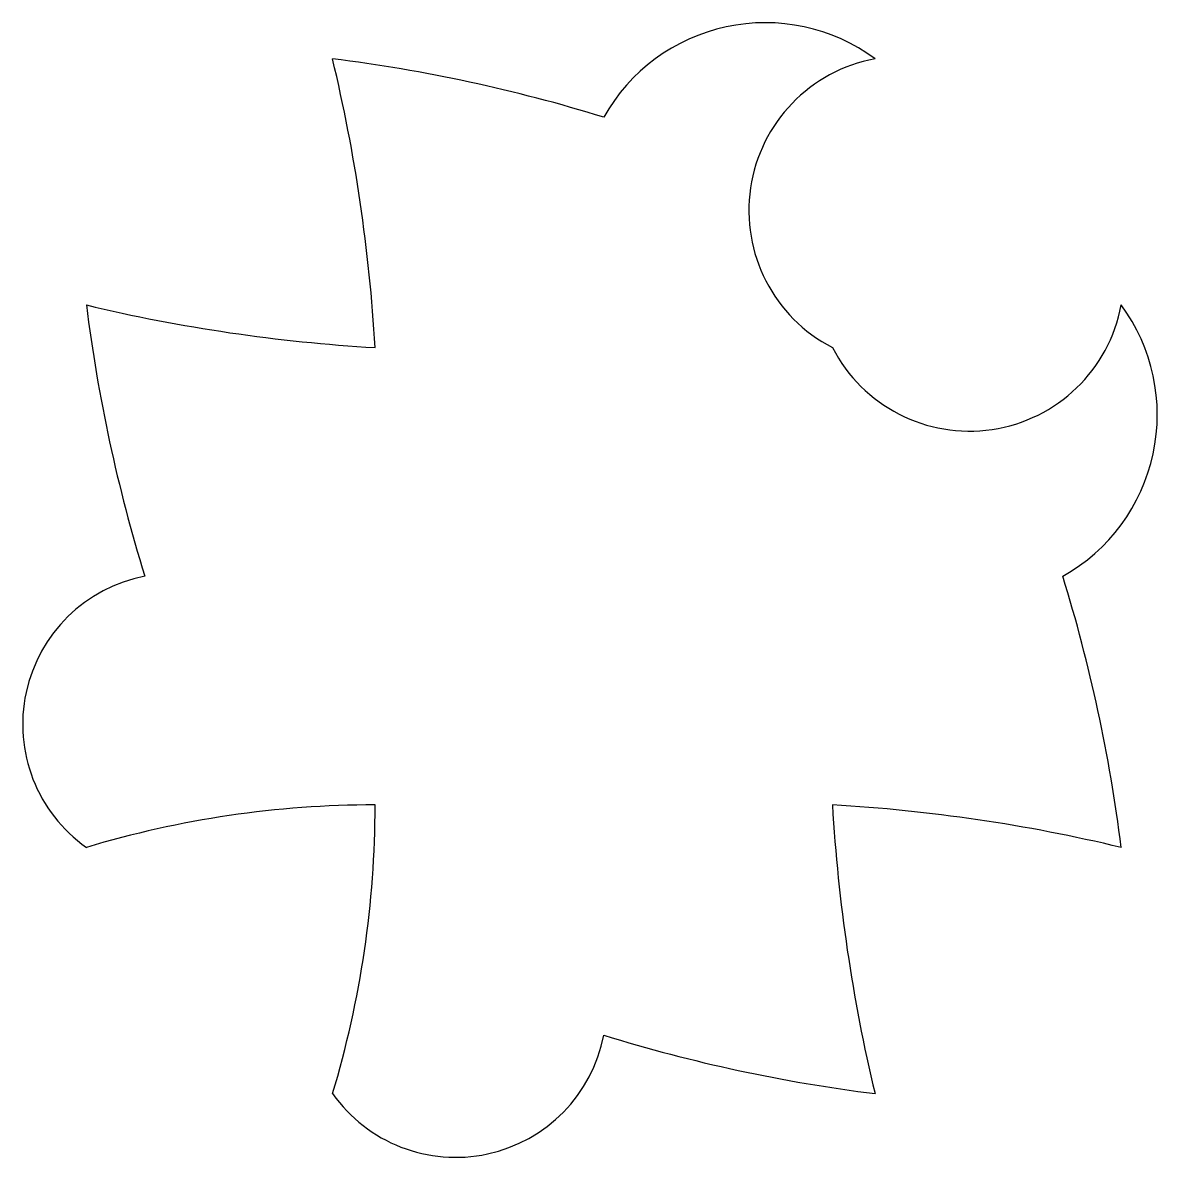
# Model space of a CAD drawing. Header units: metres. Extents: x -27.9 to 26.5, y -27.9 to 26.5.
import ezdxf

# ---------------------------------------------------------------- set-up
doc = ezdxf.new("R2010")
doc.units = ezdxf.units.M

msp = doc.modelspace()

# ---------------------------------------------------------------- linework, layer by layer
at = {"layer": 'PARAMETRIX'}
for centre, radius, start, end in [((7.7352, 17.6629), 8.8681, 53.582, 150.7211), ((-22.4365, -50.6127), 76, 72.8294, 82.8675), ((-89.8287, 6.405), 79, 3.3056, 13.4642), ((14.3465, 17.5309), 7.392, 100.4955, 242.7347), ((-6.405, 89.8287), 79, 256.5358, 266.6944), ((50.6127, 22.4365), 76, 187.1325, 197.1706), ((17.5309, 14.3465), 7.392, 207.2653, 349.5045), ((17.6629, 7.7352), 8.8681, 299.2789, 36.418), ((-50.6127, -22.4365), 76, 7.1325, 17.1706), ((-20.6202, -7.0985), 7.2313, 101, 234.6969), ((-10.9602, -58.9246), 47.9644, 90, 106.7698), ((-58.9246, -10.9602), 47.9644, 343.2302, 360), ((89.8287, -6.405), 79, 183.3056, 193.4642), ((6.405, -89.8287), 79, 76.5358, 86.6944), ((-7.0985, -20.6202), 7.2313, 215.3031, 349), ((22.4365, 50.6127), 76, 252.8294, 262.8675)]:
    msp.add_arc(centre, radius, start, end, dxfattribs=at)

doc.saveas('drawing.dxf')
